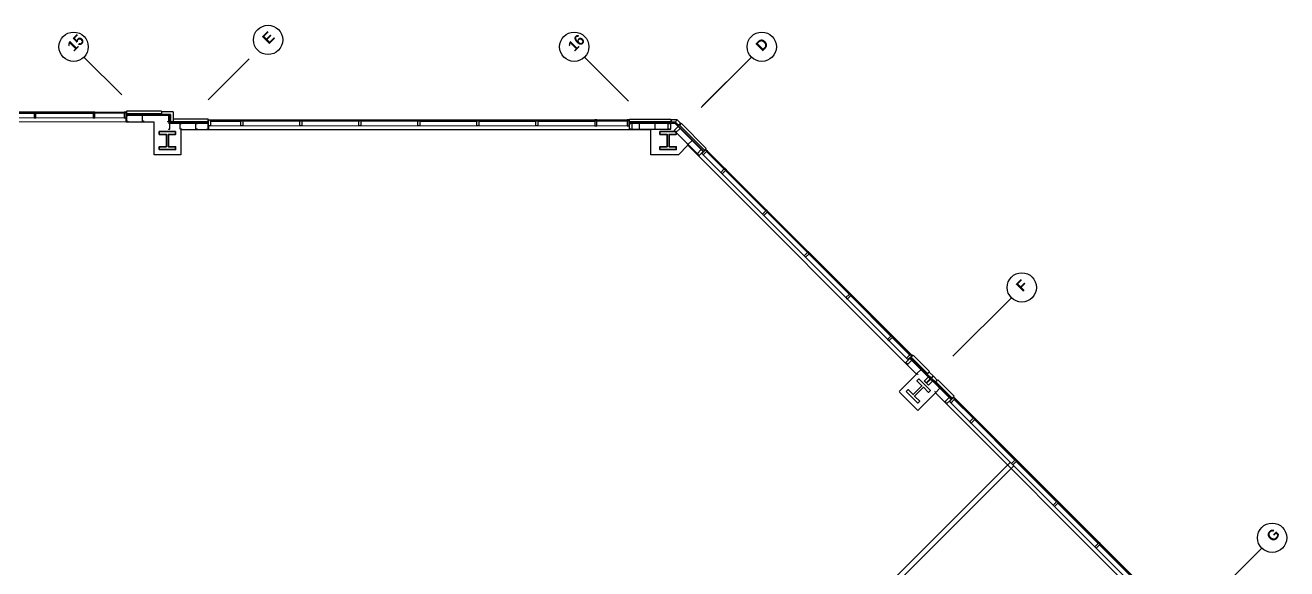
# Model space of a CAD drawing. Extents: x 30 to 3273, y 51 to 1636.
# Drawn here: x 1735 to 3018, y 1083 to 1636 of the extents above; entities that cross this region are included whole.
import ezdxf

# ---------------------------------------------------------------- set-up
doc = ezdxf.new("R2010")
doc.units = 0
doc.header["$LTSCALE"] = 96
doc.header["$MEASUREMENT"] = 0
for name, color, linetype, lineweight in [('A-COL', 8, 'CONTINUOUS', 35), ('A-WALL-CONC', 8, 'CONTINUOUS', 30), ('A-WALL-GYP', 8, 'CONTINUOUS', 25), ('A-WALL-INT', 8, 'CONTINUOUS', 25), ('A-WALL-MASONRY', 8, 'CONTINUOUS', 30), ('AWD-GLAZE', 8, 'CONTINUOUS', 30), ('AWD-MULL', 8, 'CONTINUOUS', 30), ('AWD-SILL', 8, 'CONTINUOUS', 18)]:
    doc.layers.add(name, color=color, linetype=linetype, lineweight=lineweight)
doc.layers.add('A-STUD', color=8, linetype='CONTINUOUS')
doc.layers.add('XGRIDS', color=8, linetype='CONTINUOUS')
doc.styles.add('Hand', font='cityb___.ttf')

msp = doc.modelspace()

# ---------------------------------------------------------------- linework, layer by layer
at = {"layer": 'A-COL'}
for points in [[(1888, 1527.8), (1871.3, 1527.8), (1871.3, 1525), (1878.7, 1525), (1878.7, 1512.5), (1871.3, 1512.5), (1871.3, 1509.6), (1888, 1509.6), (1888, 1512.5), (1880.7, 1512.5), (1880.7, 1525), (1888, 1525)], [(2380.5, 1527.8), (2397.1, 1527.8), (2397.1, 1525), (2389.8, 1525), (2389.8, 1512.4), (2397.1, 1512.4), (2397.1, 1509.6), (2380.5, 1509.6), (2380.5, 1512.4), (2387.8, 1512.4), (2387.8, 1525), (2380.5, 1525)], [(2380.5, 1527.8), (2397.1, 1527.8), (2397.1, 1525), (2389.8, 1525), (2389.8, 1512.4), (2397.1, 1512.4), (2397.1, 1509.6), (2380.5, 1509.6), (2380.5, 1512.4), (2387.8, 1512.4), (2387.8, 1525), (2380.5, 1525)], [(2380.5, 1527.8), (2397.1, 1527.8), (2397.1, 1525), (2389.8, 1525), (2389.8, 1512.4), (2397.1, 1512.4), (2397.1, 1509.6), (2380.5, 1509.6), (2380.5, 1512.4), (2387.8, 1512.4), (2387.8, 1525), (2380.5, 1525)], [(2380.5, 1527.8), (2397.1, 1527.8), (2397.1, 1525), (2389.8, 1525), (2389.8, 1512.4), (2397.1, 1512.4), (2397.1, 1509.6), (2380.5, 1509.6), (2380.5, 1512.4), (2387.8, 1512.4), (2387.8, 1525), (2380.5, 1525)], [(2631, 1263.6), (2642.8, 1251.8), (2644.8, 1253.9), (2639.6, 1259), (2648.5, 1267.9), (2653.6, 1262.7), (2655.7, 1264.7), (2643.9, 1276.5), (2641.9, 1274.5), (2647, 1269.3), (2638.2, 1260.5), (2633, 1265.6)]]:
    msp.add_lwpolyline(points, close=True, dxfattribs=at)
at = {"layer": 'A-STUD', "linetype": 'Continuous'}
for points in [[(1839.5, 1538.5), (1839.5, 1538.2), (1838.2, 1538.2), (1838.2, 1544.2), (1839.5, 1544.2), (1839.5, 1544)], [(1855.5, 1538.7), (1855.5, 1538.4), (1854.2, 1538.4), (1854.2, 1544.4), (1855.5, 1544.4), (1855.5, 1544.1)], [(1879.8, 1538.5), (1879.8, 1538.2), (1881.1, 1538.2), (1881.1, 1544.2), (1879.8, 1544.2), (1879.8, 1544)], [(1880.7, 1530.5), (1880.7, 1530.2), (1882.1, 1530.2), (1882.1, 1536.2), (1880.7, 1536.2), (1880.7, 1536)], [(1894, 1530.5), (1894, 1530.2), (1892.6, 1530.2), (1892.6, 1536.2), (1894, 1536.2), (1894, 1536)], [(1910, 1530.5), (1910, 1530.2), (1908.6, 1530.2), (1908.6, 1536.2), (1910, 1536.2), (1910, 1536)], [(1919.8, 1530.5), (1919.8, 1530.2), (1921.1, 1530.2), (1921.1, 1536.2), (1919.8, 1536.2), (1919.8, 1536)], [(1919.8, 1530.5), (1919.8, 1530.2), (1921.1, 1530.2), (1921.1, 1536.2), (1919.8, 1536.2), (1919.8, 1536)], [(2351, 1530.7), (2351, 1530.2), (2349.6, 1530.2), (2349.6, 1536.1), (2351, 1536.1), (2351, 1535.6)], [(2351, 1530.7), (2351, 1530.2), (2352.4, 1530.2), (2352.4, 1536.1), (2351, 1536.1), (2351, 1535.6)], [(2358.3, 1530.7), (2358.3, 1530.2), (2359.7, 1530.2), (2359.7, 1536.1), (2358.3, 1536.1), (2358.3, 1535.6)], [(2374.3, 1530.7), (2374.3, 1530.2), (2375.7, 1530.2), (2375.7, 1536.1), (2374.3, 1536.1), (2374.3, 1535.6)], [(2390.3, 1530.7), (2390.3, 1530.2), (2388.9, 1530.2), (2388.9, 1536.1), (2390.3, 1536.1), (2390.3, 1535.6)], [(2390.3, 1530.7), (2390.3, 1530.2), (2391.7, 1530.2), (2391.7, 1536.1), (2390.3, 1536.1), (2390.3, 1535.6)], [(2396.2, 1528.2), (2395.8, 1527.9), (2394.9, 1528.8), (2399.1, 1533.1), (2400.1, 1532.1), (2399.7, 1531.7)], [(2396.2, 1528.2), (2395.8, 1527.9), (2396.8, 1526.9), (2401, 1531.1), (2400.1, 1532.1), (2399.7, 1531.7)], [(2408.4, 1516), (2408, 1515.7), (2409, 1514.7), (2413.2, 1518.9), (2412.3, 1519.9), (2411.9, 1519.5)], [(2419.7, 1504.7), (2419.3, 1504.4), (2418.4, 1505.3), (2422.6, 1509.6), (2423.6, 1508.6), (2423.2, 1508.2)], [(2419.7, 1504.7), (2419.3, 1504.4), (2420.3, 1503.4), (2424.6, 1507.6), (2423.6, 1508.6), (2423.2, 1508.2)], [(2631.9, 1292.5), (2631.6, 1292.1), (2630.6, 1293.1), (2634.8, 1297.3), (2635.8, 1296.4), (2635.5, 1296)], [(2631.9, 1292.5), (2631.6, 1292.1), (2632.5, 1291.1), (2636.8, 1295.4), (2635.8, 1296.4), (2635.5, 1296)], [(2643.2, 1281.2), (2642.9, 1280.8), (2641.9, 1281.8), (2646.2, 1286), (2647.1, 1285), (2646.8, 1284.7)], [(2650.7, 1273.7), (2650.3, 1273.4), (2649.3, 1274.3), (2653.6, 1278.6), (2654.6, 1277.6), (2654.2, 1277.3)], [(2650.7, 1273.7), (2650.3, 1273.4), (2651.3, 1272.4), (2655.5, 1276.6), (2654.6, 1277.6), (2654.2, 1277.3)], [(2653, 1271.4), (2652.6, 1271.1), (2651.6, 1272), (2655.9, 1276.3), (2656.9, 1275.3), (2656.5, 1275)], [(2653, 1271.4), (2652.6, 1271.1), (2653.6, 1270.1), (2657.8, 1274.3), (2656.9, 1275.3), (2656.5, 1275)], [(2660.4, 1264), (2660, 1263.6), (2661, 1262.7), (2665.3, 1266.9), (2664.3, 1267.9), (2663.9, 1267.5)], [(2671.7, 1252.7), (2671.4, 1252.3), (2670.4, 1253.3), (2674.6, 1257.6), (2675.6, 1256.6), (2675.2, 1256.2)], [(2671.7, 1252.7), (2671.4, 1252.3), (2672.3, 1251.4), (2676.6, 1255.6), (2675.6, 1256.6), (2675.2, 1256.2)]]:
    msp.add_lwpolyline(points, dxfattribs=at)
at = {"layer": 'A-WALL-CONC'}
msp.add_line((1921.1, 1538), (1921.1, 1540.7), dxfattribs=at)
at = {"layer": 'A-WALL-GYP'}
for p, q in [((1881.8, 1544.8), (1838.2, 1544.8)), ((1838.2, 1544.8), (1838.2, 1537.6)), ((1881.8, 1544.2), (1838.2, 1544.2)), ((1881.1, 1544.2), (1881.1, 1536.2)), ((1881.8, 1544.8), (1881.8, 1536.2)), ((1921.1, 1536.2), (1881.1, 1536.2)), ((1921.1, 1536.8), (1881.8, 1536.8)), ((1921.1, 1536.8), (1921.1, 1536.2)), ((2425, 1508.1), (2424.6, 1507.6))]:
    msp.add_line(p, q, dxfattribs=at)
at = {"layer": 'A-WALL-GYP', "linetype": 'Continuous'}
for p, q in [((2391.7, 1536.8), (2349.6, 1536.8)), ((2391.7, 1536.1), (2349.6, 1536.1)), ((2349.6, 1530.2), (2391.7, 1530.2)), ((2391.7, 1536.1), (2391.7, 1536.8)), ((2396.3, 1536.8), (2392.2, 1536.8)), ((2392.2, 1536.1), (2392.2, 1536.8)), ((2396, 1536.1), (2392.2, 1536.1)), ((2420.3, 1503.4), (2394.9, 1528.8)), ((2396, 1536.2), (2398.7, 1533.4)), ((2396.3, 1536.8), (2399.2, 1533.9)), ((2399.2, 1533.9), (2398.7, 1533.4)), ((2399.5, 1533.5), (2399.1, 1533.1)), ((2399.1, 1533.1), (2424.6, 1507.6)), ((2399.5, 1533.5), (2425, 1508.1))]:
    msp.add_line(p, q, dxfattribs=at)
at = {"layer": 'A-WALL-GYP', "linetype": 'ByBlock'}
for p, q in [((2635.3, 1297.8), (2634.8, 1297.3)), ((2634.8, 1297.3), (2655.5, 1276.6)), ((2635.3, 1297.8), (2656, 1277.1)), ((2655.5, 1276.6), (2656, 1277.1)), ((2655.9, 1276.3), (2656.3, 1276.7)), ((2676.6, 1255.6), (2655.9, 1276.3)), ((2677, 1256), (2656.3, 1276.7)), ((2677, 1256), (2676.6, 1255.6))]:
    msp.add_line(p, q, dxfattribs=at)
at = {"layer": 'A-WALL-INT', "linetype": 'Continuous'}
for p, q in [((1866.1, 1537.5), (1837.6, 1537.5)), ((1866.1, 1504.3), (1866.1, 1537.5)), ((1921.8, 1529.5), (1893.3, 1529.5)), ((1893.3, 1529.5), (1893.3, 1504.3)), ((2371.3, 1529.6), (1921.8, 1529.5)), ((2371.3, 1504.3), (2371.3, 1529.6)), ((2409, 1514), (2399.3, 1504.3)), ((2420.4, 1502.6), (2409, 1514)), ((1893.3, 1504.3), (1866.1, 1504.3)), ((2399.3, 1504.3), (2371.3, 1504.3)), ((2641.5, 1281.4), (2420.2, 1502.7)), ((2623.7, 1263.5), (2641.5, 1281.4)), ((2642.9, 1244.3), (2624.1, 1263.1)), ((2660.8, 1262.2), (2642.9, 1244.3)), ((2660.8, 1262.2), (2896.1, 1026.9)), ((2611.1, 1065.7), (2737, 1191.7)), ((2618.1, 1065.7), (2740.6, 1188.2))]:
    msp.add_line(p, q, dxfattribs=at)
at = {"layer": 'A-WALL-INT'}
msp.add_line((2738.1, 1190.6), (2739.5, 1189.2), dxfattribs=at)
at = {"layer": 'A-WALL-MASONRY'}
for p, q in [((1873.6, 1548.7), (1838.2, 1548.7)), ((1838.2, 1548.7), (1838.2, 1546)), ((1873.6, 1546), (1838.2, 1546)), ((1873.6, 1548.7), (1873.6, 1545.2)), ((1882.9, 1545.2), (1882.9, 1538)), ((1885.6, 1548), (1885.6, 1538)), ((1885.6, 1540.7), (1921.1, 1540.7)), ((1882.9, 1538), (1921.1, 1538))]:
    msp.add_line(p, q, dxfattribs=at)
at = {"layer": 'A-WALL-MASONRY', "linetype": 'Continuous'}
for p, q in [((1885.6, 1548), (1873.6, 1548)), ((1882.9, 1545.2), (1873.6, 1545.2))]:
    msp.add_line(p, q, dxfattribs=at)
at = {"layer": 'A-WALL-MASONRY'}
for points in [[(2391.7, 1540.6), (2391.7, 1537.9), (2349.6, 1537.9), (2349.6, 1540.6)], [(2392.2, 1540.1), (2397.7, 1540.1), (2396.5, 1537.4), (2392.2, 1537.4)], [(2401.6, 1536.3), (2397.7, 1540.1), (2396.5, 1537.4), (2399.6, 1534.3)], [(2402.3, 1536.3), (2400.3, 1534.3), (2425.8, 1508.9), (2427.7, 1510.8)], [(2636.1, 1298.6), (2638, 1300.5), (2654.6, 1283.9), (2652.7, 1281.9)], [(2652.5, 1281.4), (2654.5, 1283.4), (2658.4, 1279.5), (2656.4, 1277.5)], [(2660.7, 1273.3), (2662.6, 1275.2), (2658.7, 1279.1), (2656.8, 1277.2)], [(2677.8, 1256.8), (2679.7, 1258.8), (2663.1, 1275.4), (2661.2, 1273.5)]]:
    msp.add_lwpolyline(points, close=True, dxfattribs=at)
at = {"layer": 'AWD-GLAZE', "linetype": 'Continuous'}
for points in [[(1685.5, 1547.5), (1685.5, 1546.5), (1744.5, 1546.5), (1744.5, 1547.5)], [(1745.5, 1547.5), (1745.5, 1546.5), (1804.5, 1546.5), (1804.5, 1547.5)], [(1836.2, 1546.5), (1805.5, 1546.5), (1805.5, 1547.5), (1836.2, 1547.5)], [(1923.1, 1538.5), (1954.9, 1538.5), (1954.9, 1539.5), (1923.1, 1539.5)], [(2014.9, 1539.5), (2014.9, 1538.5), (1955.9, 1538.5), (1955.9, 1539.5)], [(2074.9, 1539.5), (2074.9, 1538.5), (2015.9, 1538.5), (2015.9, 1539.5)], [(2134.9, 1539.5), (2134.9, 1538.5), (2075.9, 1538.5), (2075.9, 1539.5)], [(2135.9, 1539.5), (2135.9, 1538.5), (2194.9, 1538.5), (2194.9, 1539.5)], [(2195.9, 1539.5), (2195.9, 1538.5), (2254.9, 1538.5), (2254.9, 1539.5)], [(2255.9, 1539.5), (2255.9, 1538.5), (2314.9, 1538.5), (2314.9, 1539.5)], [(2347.6, 1538.5), (2315.9, 1538.5), (2315.9, 1539.5), (2347.6, 1539.5)], [(2427.6, 1507.9), (2446.1, 1489.3), (2446.8, 1490), (2428.3, 1508.6)], [(2489.2, 1447.6), (2488.5, 1446.9), (2446.8, 1488.6), (2447.5, 1489.3)], [(2531.6, 1405.2), (2530.9, 1404.5), (2489.2, 1446.2), (2489.9, 1446.9)], [(2574.1, 1362.8), (2573.4, 1362.1), (2531.6, 1403.8), (2532.3, 1404.5)], [(2616.5, 1320.3), (2615.8, 1319.6), (2574.1, 1361.4), (2574.8, 1362.1)], [(2635, 1300.4), (2616.5, 1318.9), (2617.2, 1319.6), (2635.7, 1301.1)], [(2679.6, 1255.9), (2699.4, 1236.1), (2700.1, 1236.8), (2680.3, 1256.6)], [(2700.8, 1236.1), (2700.1, 1235.4), (2741.8, 1193.6), (2742.5, 1194.3)], [(2743.2, 1193.6), (2742.5, 1192.9), (2784.2, 1151.2), (2784.9, 1151.9)], [(2785.6, 1151.2), (2784.9, 1150.5), (2826.6, 1108.8), (2827.3, 1109.5)], [(2828.1, 1108.8), (2827.3, 1108.1), (2869.1, 1066.4), (2869.8, 1067.1)]]:
    msp.add_lwpolyline(points, close=True, dxfattribs=at)
at = {"layer": 'AWD-MULL', "linetype": 'Continuous'}
for points in [[(1744, 1547.7), (1744, 1547.5), (1744.5, 1547.5), (1744.5, 1546.5), (1744, 1546.5), (1744, 1541.7), (1746, 1541.7), (1746, 1546.5), (1745.5, 1546.5), (1745.5, 1547.5), (1746, 1547.5), (1746, 1547.7)], [(1804, 1547.7), (1804, 1547.5), (1804.5, 1547.5), (1804.5, 1546.5), (1804, 1546.5), (1804, 1541.7), (1806, 1541.7), (1806, 1546.5), (1805.5, 1546.5), (1805.5, 1547.5), (1806, 1547.5), (1806, 1547.7)], [(1837.7, 1547.7), (1835.7, 1547.7), (1835.7, 1547.5), (1836.2, 1547.5), (1836.2, 1546.5), (1835.7, 1546.5), (1835.7, 1541.7), (1837.7, 1541.7)], [(1921.6, 1539.7), (1923.6, 1539.7), (1923.6, 1539.5), (1923.1, 1539.5), (1923.1, 1538.5), (1923.6, 1538.5), (1923.6, 1533.7), (1921.6, 1533.7)], [(1956.4, 1539.7), (1956.4, 1539.5), (1955.9, 1539.5), (1955.9, 1538.5), (1956.4, 1538.5), (1956.4, 1533.7), (1954.4, 1533.7), (1954.4, 1538.5), (1954.9, 1538.5), (1954.9, 1539.5), (1954.4, 1539.5), (1954.4, 1539.7)], [(2016.4, 1539.7), (2016.4, 1539.5), (2015.9, 1539.5), (2015.9, 1538.5), (2016.4, 1538.5), (2016.4, 1533.7), (2014.4, 1533.7), (2014.4, 1538.5), (2014.9, 1538.5), (2014.9, 1539.5), (2014.4, 1539.5), (2014.4, 1539.7)], [(2076.4, 1539.7), (2076.4, 1539.5), (2075.9, 1539.5), (2075.9, 1538.5), (2076.4, 1538.5), (2076.4, 1533.7), (2074.4, 1533.7), (2074.4, 1538.5), (2074.9, 1538.5), (2074.9, 1539.5), (2074.4, 1539.5), (2074.4, 1539.7)], [(2136.4, 1539.7), (2136.4, 1539.5), (2135.9, 1539.5), (2135.9, 1538.5), (2136.4, 1538.5), (2136.4, 1533.7), (2134.4, 1533.7), (2134.4, 1538.5), (2134.9, 1538.5), (2134.9, 1539.5), (2134.4, 1539.5), (2134.4, 1539.7)], [(2196.4, 1539.7), (2196.4, 1539.5), (2195.9, 1539.5), (2195.9, 1538.5), (2196.4, 1538.5), (2196.4, 1533.7), (2194.4, 1533.7), (2194.4, 1538.5), (2194.9, 1538.5), (2194.9, 1539.5), (2194.4, 1539.5), (2194.4, 1539.7)], [(2256.4, 1539.7), (2256.4, 1539.5), (2255.9, 1539.5), (2255.9, 1538.5), (2256.4, 1538.5), (2256.4, 1533.7), (2254.4, 1533.7), (2254.4, 1538.5), (2254.9, 1538.5), (2254.9, 1539.5), (2254.4, 1539.5), (2254.4, 1539.7)], [(2314.4, 1539.7), (2314.4, 1539.5), (2314.9, 1539.5), (2314.9, 1538.5), (2314.4, 1538.5), (2314.4, 1533.7), (2316.4, 1533.7), (2316.4, 1538.5), (2315.9, 1538.5), (2315.9, 1539.5), (2316.4, 1539.5), (2316.4, 1539.7)], [(2349.1, 1539.7), (2347.1, 1539.7), (2347.1, 1539.5), (2347.6, 1539.5), (2347.6, 1538.5), (2347.1, 1538.5), (2347.1, 1533.7), (2349.1, 1533.7)], [(2427.4, 1509.8), (2428.8, 1508.4), (2428.6, 1508.2), (2428.3, 1508.6), (2427.6, 1507.9), (2427.9, 1507.5), (2424.5, 1504.2), (2423.1, 1505.6)], [(2448, 1489.2), (2447.8, 1489), (2447.5, 1489.3), (2446.8, 1488.6), (2447.1, 1488.3), (2443.8, 1484.9), (2442.4, 1486.3), (2445.7, 1489.7), (2446.1, 1489.3), (2446.8, 1490), (2446.4, 1490.4), (2446.6, 1490.6)], [(2489, 1448.2), (2488.9, 1448), (2489.2, 1447.6), (2488.5, 1446.9), (2488.1, 1447.3), (2484.8, 1443.9), (2486.2, 1442.5), (2489.6, 1445.9), (2489.2, 1446.2), (2489.9, 1446.9), (2490.3, 1446.6), (2490.4, 1446.7)], [(2531.5, 1405.7), (2531.3, 1405.6), (2531.6, 1405.2), (2530.9, 1404.5), (2530.6, 1404.8), (2527.2, 1401.5), (2528.6, 1400.1), (2532, 1403.4), (2531.6, 1403.8), (2532.3, 1404.5), (2532.7, 1404.1), (2532.9, 1404.3)], [(2573.9, 1363.3), (2573.7, 1363.1), (2574.1, 1362.8), (2573.4, 1362.1), (2573, 1362.4), (2569.6, 1359.1), (2571.1, 1357.6), (2574.4, 1361), (2574.1, 1361.4), (2574.8, 1362.1), (2575.1, 1361.7), (2575.3, 1361.9)], [(2616.3, 1320.9), (2616.1, 1320.7), (2616.5, 1320.4), (2615.8, 1319.6), (2615.4, 1320), (2612.1, 1316.6), (2613.5, 1315.2), (2616.8, 1318.6), (2616.5, 1318.9), (2617.2, 1319.6), (2617.5, 1319.3), (2617.7, 1319.5)], [(2637, 1300.2), (2635.5, 1301.6), (2635.4, 1301.5), (2635.7, 1301.1), (2635, 1300.4), (2634.7, 1300.8), (2631.3, 1297.4), (2632.7, 1296)], [(2679.4, 1257.8), (2680.8, 1256.4), (2680.6, 1256.2), (2680.3, 1256.6), (2679.6, 1255.9), (2679.9, 1255.5), (2676.6, 1252.1), (2675.1, 1253.6)], [(2701.3, 1235.9), (2701.1, 1235.7), (2700.8, 1236.1), (2700.1, 1235.3), (2700.4, 1235), (2697.1, 1231.6), (2695.7, 1233.1), (2699, 1236.4), (2699.4, 1236.1), (2700.1, 1236.8), (2699.7, 1237.1), (2699.9, 1237.3)], [(2743.7, 1193.5), (2743.6, 1193.3), (2743.2, 1193.6), (2742.5, 1192.9), (2742.8, 1192.6), (2739.5, 1189.2), (2738.1, 1190.6), (2741.4, 1194), (2741.8, 1193.6), (2742.5, 1194.3), (2742.1, 1194.7), (2742.3, 1194.9)], [(2786.2, 1151), (2786, 1150.9), (2785.6, 1151.2), (2784.9, 1150.5), (2785.3, 1150.1), (2781.9, 1146.8), (2780.5, 1148.2), (2783.9, 1151.6), (2784.2, 1151.2), (2784.9, 1151.9), (2784.6, 1152.3), (2784.7, 1152.4)], [(2828.6, 1108.6), (2828.4, 1108.4), (2828.1, 1108.8), (2827.3, 1108.1), (2827.7, 1107.7), (2824.3, 1104.4), (2822.9, 1105.8), (2826.3, 1109.1), (2826.6, 1108.8), (2827.3, 1109.5), (2827, 1109.8), (2827.2, 1110)]]:
    msp.add_lwpolyline(points, close=True, dxfattribs=at)
at = {"layer": 'AWD-SILL', "linetype": 'Continuous'}
for points in [[(1837.7, 1547.7), (1412.5, 1547.7), (1412.5, 1541.7), (1837.7, 1541.7)], [(1412.7, 1537.6), (1837.5, 1537.6), (1837.5, 1541.7), (1412.7, 1541.7)], [(1921.6, 1539.7), (2349.1, 1539.7), (2349.1, 1533.7), (1921.6, 1533.7)], [(1921.8, 1529.6), (2349.1, 1529.6), (2349.1, 1533.7), (1921.8, 1533.7)], [(2637, 1300.2), (2427.4, 1509.8), (2423.1, 1505.6), (2632.7, 1296)], [(2891.6, 1045.6), (2679.4, 1257.8), (2675.1, 1253.6), (2887.3, 1041.4)]]:
    msp.add_lwpolyline(points, close=True, dxfattribs=at)
at = {"layer": 'XGRIDS'}
for p, q in [((1794.8, 1603.6), (1833.3, 1565.1)), ((1921.1, 1560.2), (1962.7, 1601.8)), ((2303.9, 1603.6), (2348.6, 1558.9)), ((2422.4, 1552.4), (2473.6, 1603.6)), ((2473.6, 1603.6), (2424, 1553.9)), ((2678.6, 1299.4), (2738.1, 1358.9)), ((2927, 1038.7), (2992.6, 1104.4))]:
    msp.add_line(p, q, dxfattribs=at)
for centre in [(1982, 1621.1), (1784.3, 1614.1), (2293.4, 1614.1), (2484.1, 1614.1), (2748.6, 1369.4), (3003.2, 1114.9)]:
    msp.add_circle(centre, 14.9, dxfattribs=at)

# ---------------------------------------------------------------- texts
at = {"layer": 'XGRIDS', "style": 'Hand', "width": 1.015228}
for s, p in [('E', (1982.7, 1616.1)), ('15', (1784.4, 1608.5)), ('16', (2293.5, 1608.5)), ('D', (2484.5, 1608.8)), ('F', (2749.3, 1364.5)), ('G', (3003.9, 1109.9))]:
    msp.add_text(s, height=10.8, rotation=45, dxfattribs=at).set_placement(p)

doc.saveas('drawing.dxf')
